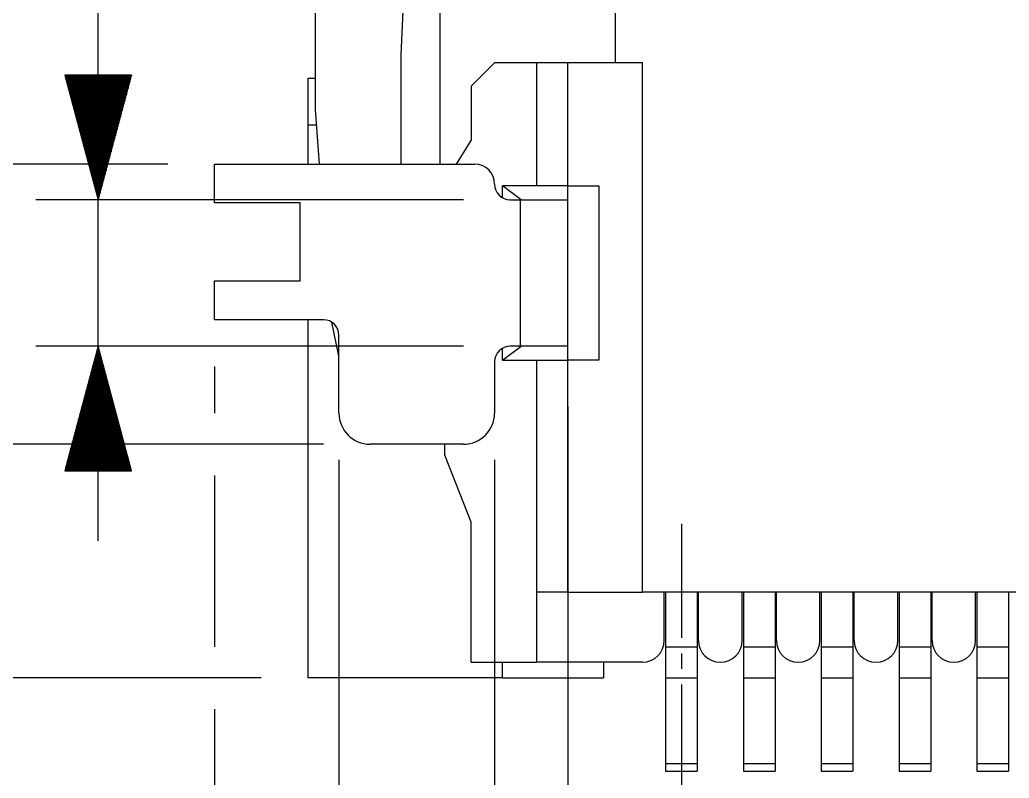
# Model space of a CAD drawing. Extents: x 0 to 420, y 0 to 297.
# Drawn here: x 20.18 to 51.96, y 45.12 to 69.48 of the extents above; entities that cross this region are included whole.
import ezdxf

# ---------------------------------------------------------------- set-up
doc = ezdxf.new("R2010")
doc.units = 0
doc.layers.add('541324033_sd', color=7, linetype='CONTINUOUS')

msp = doc.modelspace()

# ---------------------------------------------------------------- linework, layer by layer
at = {"layer": '541324033_sd', "color": 7}
for points in [[(22.698907, 52.746185), (22.698907, 82.692965)], [(29.680588, 66.596094), (29.680588, 73.095937)], [(32.430554, 68.34598), (32.644506, 73.095937)], [(39.305386, 72.346131), (39.305386, 68.09596)], [(33.680739, 64.846207), (33.680739, 72.113976)], [(32.430554, 64.846207), (32.430554, 68.34598)], [(35.430625, 68.09596), (34.680481, 67.3459)], [(36.780632, 68.09596), (35.430625, 68.09596)], [(36.780632, 68.09596), (36.780632, 64.1461)], [(37.780458, 68.09596), (36.780632, 68.09596)], [(40.180498, 68.09596), (37.780458, 68.09596)], [(37.780458, 64.1461), (37.780458, 68.09596)], [(40.180498, 51.096206), (40.180498, 68.09596)], [(21.632279, 67.696165), (21.632279, 67.677284)], [(21.632279, 67.696165), (21.632279, 67.677284)], [(21.659373, 67.696165), (21.659373, 67.575769)], [(21.68655, 67.696165), (21.68655, 67.474169)], [(21.713982, 67.696165), (21.713982, 67.372654)], [(21.741076, 67.696165), (21.741076, 67.271139)], [(21.768169, 67.696165), (21.768169, 67.169285)], [(21.795686, 67.696165), (21.795686, 67.06777)], [(21.822779, 67.696165), (21.822779, 66.966171)], [(21.849872, 67.696165), (21.849872, 66.864656)], [(21.877389, 67.696165), (21.877389, 66.76314)], [(21.904482, 67.696165), (21.904482, 66.661287)], [(21.931575, 67.696165), (21.931575, 66.559772)], [(21.959007, 67.696165), (21.959007, 66.458172)], [(21.986185, 67.696165), (21.986185, 66.356657)], [(22.013278, 67.696165), (22.013278, 66.255142)], [(22.04071, 67.696165), (22.04071, 66.153288)], [(22.067888, 67.696165), (22.067888, 66.051773)], [(22.094981, 67.696165), (22.094981, 65.950173)], [(22.122075, 67.696165), (22.122075, 65.848658)], [(22.149507, 67.696165), (22.149507, 65.747143)], [(22.176685, 67.696165), (22.176685, 65.645289)], [(22.203778, 67.696165), (22.203778, 65.543774)], [(22.23121, 67.696165), (22.23121, 65.442174)], [(22.258388, 67.696165), (22.258388, 65.340659)], [(22.285481, 67.696165), (22.285481, 65.239144)], [(22.312913, 67.696165), (22.312913, 65.13729)], [(22.340006, 67.696165), (22.340006, 65.035775)], [(22.367184, 67.696165), (22.367184, 64.934176)], [(22.394616, 67.696165), (22.394616, 64.832661)], [(22.421709, 67.696165), (22.421709, 64.731146)], [(22.448887, 67.696165), (22.448887, 64.629292)], [(22.476319, 67.696165), (22.476319, 64.527777)], [(22.503412, 67.696165), (22.503412, 64.426177)], [(22.530506, 67.696165), (22.530506, 64.324662)], [(22.558022, 67.696165), (22.558022, 64.223147)], [(22.585116, 67.696165), (22.585116, 64.121293)], [(22.612209, 67.696165), (22.612209, 64.019778)], [(22.639641, 67.696165), (22.639641, 63.918178)], [(22.666819, 67.696165), (22.666819, 63.816663)], [(22.693912, 67.696165), (22.693912, 63.715148)], [(22.704157, 67.696165), (22.704157, 63.715148)], [(22.73125, 67.696165), (22.73125, 63.816663)], [(22.758428, 67.696165), (22.758428, 63.918178)], [(22.78586, 67.696165), (22.78586, 64.019778)], [(22.812953, 67.696165), (22.812953, 64.121293)], [(22.840131, 67.696165), (22.840131, 64.223147)], [(22.867563, 67.696165), (22.867563, 64.324662)], [(22.894656, 67.696165), (22.894656, 64.426177)], [(22.921749, 67.696165), (22.921749, 64.527777)], [(22.949266, 67.696165), (22.949266, 64.629292)], [(22.976359, 67.696165), (22.976359, 64.731146)], [(23.003452, 67.696165), (23.003452, 64.832661)], [(23.030969, 67.696165), (23.030969, 64.934176)], [(23.058062, 67.696165), (23.058062, 65.035775)], [(23.085156, 67.696165), (23.085156, 65.13729)], [(23.112588, 67.696165), (23.112588, 65.239144)], [(23.139765, 67.696165), (23.139765, 65.340659)], [(23.166859, 67.696165), (23.166859, 65.442174)], [(23.193952, 67.696165), (23.193952, 65.543774)], [(23.221469, 67.696165), (23.221469, 65.645289)], [(23.248562, 67.696165), (23.248562, 65.747143)], [(23.275655, 67.696165), (23.275655, 65.848658)], [(23.303087, 67.696165), (23.303087, 65.950173)], [(23.330265, 67.696165), (23.330265, 66.051773)], [(23.357358, 67.696165), (23.357358, 66.153288)], [(23.38479, 67.696165), (23.38479, 66.255142)], [(23.411968, 67.696165), (23.411968, 66.356657)], [(23.439061, 67.696165), (23.439061, 66.458172)], [(23.466493, 67.696165), (23.466493, 66.559772)], [(23.493587, 67.696165), (23.493587, 66.661287)], [(23.520765, 67.696165), (23.520765, 66.76314)], [(23.548196, 67.696165), (23.548196, 66.864656)], [(23.57529, 67.696165), (23.57529, 66.966171)], [(23.602468, 67.696165), (23.602468, 67.06777)], [(23.629561, 67.696165), (23.629561, 67.169285)], [(23.656993, 67.696165), (23.656993, 67.271139)], [(23.684086, 67.696165), (23.684086, 67.372654)], [(23.711603, 67.696165), (23.711603, 67.474169)], [(23.738696, 67.696165), (23.738696, 67.575769)], [(23.765789, 67.696165), (23.765789, 67.677284)], [(23.765789, 67.696165), (23.765789, 67.677284)], [(29.680588, 67.59592), (29.430483, 67.59592)], [(29.430483, 67.59592), (29.430483, 66.096053)], [(34.680481, 67.3459), (34.680481, 65.596013)], [(29.810212, 64.845869), (29.680588, 66.596094)], [(29.717587, 66.096053), (29.430483, 66.096053)], [(29.430483, 66.096053), (29.430483, 64.845869)], [(34.2033, 64.845869), (34.680481, 65.596013)], [(24.93063, 64.845869), (14.430635, 64.845869)], [(29.930608, 59.845976), (26.430497, 59.845976), (26.430497, 61.096076), (29.180463, 61.096076), (29.180463, 63.596107), (26.430497, 63.596107), (26.430497, 64.845869), (34.780726, 64.845869)], [(35.680645, 63.763069), (35.680645, 64.1461)], [(36.280592, 63.695929), (35.680645, 64.1461)], [(36.780632, 64.1461), (35.680645, 64.1461)], [(37.780458, 64.1461), (36.780632, 64.1461)], [(37.780458, 64.1461), (38.780538, 64.1461)], [(37.780458, 58.546176), (37.780458, 64.1461)], [(38.780538, 64.1461), (38.780538, 58.546176)], [(34.430461, 63.695929), (20.699001, 63.695929)], [(35.930666, 63.695929), (36.265691, 63.695929)], [(36.265691, 63.695929), (37.780458, 63.695929)], [(36.265691, 58.996009), (36.265691, 63.695929)], [(29.430483, 59.845976), (29.430483, 48.346239)], [(30.430648, 58.679441), (30.197138, 59.769268)], [(30.430648, 56.845905), (30.430648, 59.34619)], [(34.430461, 58.996009), (20.699001, 58.996009)], [(22.666819, 54.996197), (22.666819, 58.875613)], [(22.693912, 54.996197), (22.693912, 58.977129)], [(22.704157, 54.996197), (22.704157, 58.977129)], [(22.73125, 54.996197), (22.73125, 58.875613)], [(35.680645, 58.546176), (36.280592, 58.996009)], [(35.680645, 58.546176), (35.680645, 58.929207)], [(36.265691, 58.996009), (35.930666, 58.996009)], [(37.780458, 58.996009), (36.265691, 58.996009)], [(22.585116, 54.996197), (22.585116, 58.570645)], [(22.612209, 54.996197), (22.612209, 58.67216)], [(22.639641, 54.996197), (22.639641, 58.774098)], [(22.758428, 54.996197), (22.758428, 58.774098)], [(22.78586, 54.996197), (22.78586, 58.67216)], [(22.812953, 54.996197), (22.812953, 58.570645)], [(35.430625, 58.495884), (35.430625, 56.845905)], [(35.680645, 58.546176), (36.780632, 58.546176)], [(36.780632, 58.546176), (36.780632, 51.096206)], [(36.780632, 58.546176), (37.780458, 58.546176)], [(37.780458, 51.096206), (37.780458, 58.546176)], [(38.780538, 58.546176), (37.780458, 58.546176)], [(22.476319, 54.996197), (22.476319, 58.164161)], [(22.503412, 54.996197), (22.503412, 58.2661)], [(22.530506, 54.996197), (22.530506, 58.367615)], [(22.558022, 54.996197), (22.558022, 58.46913)], [(22.840131, 54.996197), (22.840131, 58.46913)], [(22.867563, 54.996197), (22.867563, 58.367615)], [(22.894656, 54.996197), (22.894656, 58.2661)], [(22.921749, 54.996197), (22.921749, 58.164161)], [(26.430497, 58.346109), (26.430497, 56.845905)], [(22.394616, 54.996197), (22.394616, 57.859616)], [(22.421709, 54.996197), (22.421709, 57.961131)], [(22.448887, 54.996197), (22.448887, 58.062646)], [(22.949266, 54.996197), (22.949266, 58.062646)], [(22.976359, 54.996197), (22.976359, 57.961131)], [(23.003452, 54.996197), (23.003452, 57.859616)], [(22.312913, 54.996197), (22.312913, 57.554647)], [(22.340006, 54.996197), (22.340006, 57.656163)], [(22.367184, 54.996197), (22.367184, 57.758101)], [(23.030969, 54.996197), (23.030969, 57.758101)], [(23.058062, 54.996197), (23.058062, 57.656163)], [(23.085156, 54.996197), (23.085156, 57.554647)], [(22.23121, 54.996197), (22.23121, 57.250102)], [(22.258388, 54.996197), (22.258388, 57.351617)], [(22.285481, 54.996197), (22.285481, 57.453132)], [(23.112588, 54.996197), (23.112588, 57.453132)], [(23.139765, 54.996197), (23.139765, 57.351617)], [(23.166859, 54.996197), (23.166859, 57.250102)], [(22.149507, 54.996197), (22.149507, 56.945134)], [(22.176685, 54.996197), (22.176685, 57.046649)], [(22.203778, 54.996197), (22.203778, 57.148164)], [(23.193952, 54.996197), (23.193952, 57.148164)], [(23.221469, 54.996197), (23.221469, 57.046649)], [(23.248562, 54.996197), (23.248562, 56.945134)], [(37.780458, 57.045971), (37.780458, 36.346039)], [(22.067888, 54.996197), (22.067888, 56.640165)], [(22.094981, 54.996197), (22.094981, 56.742103)], [(22.122075, 54.996197), (22.122075, 56.843619)], [(23.275655, 54.996197), (23.275655, 56.843619)], [(23.303087, 54.996197), (23.303087, 56.742103)], [(23.330265, 54.996197), (23.330265, 56.640165)], [(21.986185, 54.996197), (21.986185, 56.33562)], [(22.013278, 54.996197), (22.013278, 56.437135)], [(22.04071, 54.996197), (22.04071, 56.53865)], [(23.357358, 54.996197), (23.357358, 56.53865)], [(23.38479, 54.996197), (23.38479, 56.437135)], [(23.411968, 54.996197), (23.411968, 56.33562)], [(21.904482, 54.996197), (21.904482, 56.030651)], [(21.931575, 54.996197), (21.931575, 56.132166)], [(21.959007, 54.996197), (21.959007, 56.234105)], [(23.439061, 54.996197), (23.439061, 56.234105)], [(23.466493, 54.996197), (23.466493, 56.132166)], [(23.493587, 54.996197), (23.493587, 56.030651)], [(29.930608, 55.846163), (14.430635, 55.846163)], [(29.930608, 55.846163), (14.430635, 55.846163)], [(21.795686, 54.996197), (21.795686, 55.624168)], [(21.822779, 54.996197), (21.822779, 55.726106)], [(21.849872, 54.996197), (21.849872, 55.827621)], [(21.877389, 54.996197), (21.877389, 55.929136)], [(23.520765, 54.996197), (23.520765, 55.929136)], [(23.548196, 54.996197), (23.548196, 55.827621)], [(23.57529, 54.996197), (23.57529, 55.726106)], [(23.602468, 54.996197), (23.602468, 55.624168)], [(34.430461, 55.846163), (31.430474, 55.846163)], [(34.680481, 48.845941), (34.680481, 53.346132), (33.830514, 55.496237), (33.830514, 55.846163)], [(21.713982, 54.996197), (21.713982, 55.319622)], [(21.741076, 54.996197), (21.741076, 55.421137)], [(21.768169, 54.996197), (21.768169, 55.522653)], [(23.629561, 54.996197), (23.629561, 55.522653)], [(23.656993, 54.996197), (23.656993, 55.421137)], [(23.684086, 54.996197), (23.684086, 55.319622)], [(30.430648, 55.346038), (30.430648, 33.346053)], [(35.430625, 55.346038), (35.430625, 33.346053)], [(35.430625, 55.346038), (35.430625, 33.346053)], [(21.632279, 54.996197), (21.632279, 55.014654)], [(21.632279, 54.996197), (21.632279, 55.014654)], [(21.659373, 54.996197), (21.659373, 55.116169)], [(21.68655, 54.996197), (21.68655, 55.218107)], [(23.711603, 54.996197), (23.711603, 55.218107)], [(23.738696, 54.996197), (23.738696, 55.116169)], [(23.765789, 54.996197), (23.765789, 55.014654)], [(23.765789, 54.996197), (23.765789, 55.014654)], [(26.430497, 54.845998), (26.430497, 49.345981)], [(41.430683, 53.296179), (41.430683, 49.633762)], [(36.780632, 51.096206), (36.780632, 48.845941)], [(37.780458, 51.096206), (36.780632, 51.096206)], [(37.780458, 51.096206), (40.180498, 51.096206)], [(115.180245, 51.096206), (40.180498, 51.096206)], [(40.88069, 49.546047), (40.88069, 51.096206)], [(40.923023, 51.096206), (40.923023, 49.345981)], [(41.938004, 51.096206), (41.938004, 49.345981)], [(41.980676, 49.546047), (41.980676, 51.096206)], [(43.380636, 49.546047), (43.380636, 51.096206)], [(43.422969, 51.096206), (43.422969, 49.345981)], [(44.437951, 51.096206), (44.437951, 49.345981)], [(44.480623, 49.546047), (44.480623, 51.096206)], [(45.880583, 49.546047), (45.880583, 51.096206)], [(45.922916, 51.096206), (45.922916, 49.345981)], [(46.937982, 51.096206), (46.937982, 49.345981)], [(46.980654, 49.546047), (46.980654, 51.096206)], [(48.380614, 49.546047), (48.380614, 51.096206)], [(48.422947, 51.096206), (48.422947, 49.345981)], [(49.437928, 51.096206), (49.437928, 49.345981)], [(49.4806, 49.546047), (49.4806, 51.096206)], [(50.88056, 49.546047), (50.88056, 51.096206)], [(50.922893, 51.096206), (50.922893, 49.345981)], [(51.937875, 51.096206), (51.937875, 49.345981)], [(40.923023, 49.345981), (40.923023, 48.346239)], [(40.923023, 49.345981), (41.938004, 49.345981), (41.938004, 48.346239)], [(43.422969, 49.345981), (43.422969, 48.346239)], [(43.422969, 49.345981), (44.437951, 49.345981), (44.437951, 48.346239)], [(45.922916, 49.345981), (45.922916, 48.346239)], [(45.922916, 49.345981), (46.937982, 49.345981), (46.937982, 48.346239)], [(48.422947, 49.345981), (48.422947, 48.346239)], [(48.422947, 49.345981), (49.437928, 49.345981), (49.437928, 48.346239)], [(50.922893, 49.345981), (50.922893, 48.346239)], [(50.922893, 49.345981), (51.937875, 49.345981), (51.937875, 48.346239)], [(41.430683, 49.133637), (41.430683, 48.633597)], [(34.680481, 48.845941), (36.780632, 48.845941)], [(35.680645, 48.346239), (35.680645, 48.845941)], [(40.180498, 48.845941), (36.780632, 48.845941)], [(38.930737, 48.845941), (38.930737, 48.346239)], [(27.930702, 48.346239), (14.430635, 48.346239)], [(35.680645, 48.346239), (29.430483, 48.346239)], [(35.680645, 48.346239), (38.930737, 48.346239)], [(40.923023, 48.346239), (41.938004, 48.346239)], [(40.923023, 48.346239), (40.923023, 45.596188)], [(41.938004, 48.346239), (41.938004, 45.596188)], [(43.422969, 48.346239), (44.437951, 48.346239)], [(43.422969, 48.346239), (43.422969, 45.596188)], [(44.437951, 48.346239), (44.437951, 45.596188)], [(45.922916, 48.346239), (46.937982, 48.346239)], [(45.922916, 48.346239), (45.922916, 45.596188)], [(46.937982, 48.346239), (46.937982, 45.596188)], [(48.422947, 48.346239), (48.422947, 45.596188)], [(48.422947, 48.346239), (49.437928, 48.346239)], [(49.437928, 48.346239), (49.437928, 45.596188)], [(50.922893, 48.346239), (51.937875, 48.346239)], [(50.922893, 48.346239), (50.922893, 45.596188)], [(51.937875, 48.346239), (51.937875, 45.596188)], [(41.430683, 48.133557), (41.430683, 44.471055)], [(26.430497, 47.346074), (26.430497, 36.346039)], [(40.923023, 45.596188), (41.938004, 45.596188)], [(40.923023, 45.596188), (40.923023, 45.346168)], [(41.938004, 45.596188), (41.938004, 45.346168)], [(43.422969, 45.596188), (44.437951, 45.596188)], [(43.422969, 45.596188), (43.422969, 45.346168)], [(44.437951, 45.596188), (44.437951, 45.346168)], [(45.922916, 45.596188), (46.937982, 45.596188)], [(45.922916, 45.596188), (45.922916, 45.346168)], [(46.937982, 45.596188), (46.937982, 45.346168)], [(48.422947, 45.596188), (49.437928, 45.596188)], [(48.422947, 45.596188), (48.422947, 45.346168)], [(49.437928, 45.596188), (49.437928, 45.346168)], [(50.922893, 45.596188), (51.937875, 45.596188)], [(50.922893, 45.596188), (50.922893, 45.346168)], [(51.937875, 45.596188), (51.937875, 45.346168)], [(40.923023, 45.346168), (41.938004, 45.346168)], [(43.422969, 45.346168), (44.437951, 45.346168)], [(45.922916, 45.346168), (46.937982, 45.346168)], [(48.422947, 45.346168), (49.437928, 45.346168)], [(50.922893, 45.346168), (51.937875, 45.346168)]]:
    msp.add_lwpolyline(points, dxfattribs=at)
for points in [[(22.698907, 63.695929), (23.770785, 67.696165), (21.627284, 67.696165)], [(22.698907, 58.996009), (21.627284, 54.996197), (23.770785, 54.996197)]]:
    msp.add_lwpolyline(points, close=True, dxfattribs=at)
for points in [[(35.430625, 64.196054), (35.430625, 64.555209), (35.139542, 64.845869), (34.780726, 64.845869)], [(35.430625, 64.196054), (35.430625, 63.919872), (35.654484, 63.695929), (35.930666, 63.695929)], [(30.430648, 59.34619), (30.430648, 59.622033), (30.206705, 59.845976), (29.930608, 59.845976)], [(35.930666, 58.996009), (35.654484, 58.996009), (35.430625, 58.772066), (35.430625, 58.495884)], [(30.430648, 56.845905), (30.430648, 56.293964), (30.87811, 55.846163), (31.430474, 55.846163)], [(34.430461, 55.846163), (34.982825, 55.846163), (35.430625, 56.293964), (35.430625, 56.845905)], [(40.180498, 48.845941), (40.56717, 48.845941), (40.88069, 49.15946), (40.88069, 49.546047)], [(41.980676, 49.546047), (41.980676, 49.15946), (42.293858, 48.845941), (42.680529, 48.845941)], [(42.680529, 48.845941), (43.067116, 48.845941), (43.380636, 49.15946), (43.380636, 49.546047)], [(44.480623, 49.546047), (44.480623, 49.15946), (44.793889, 48.845941), (45.180476, 48.845941)], [(45.180476, 48.845941), (45.567063, 48.845941), (45.880583, 49.15946), (45.880583, 49.546047)], [(46.980654, 49.546047), (46.980654, 49.15946), (47.293835, 48.845941), (47.680422, 48.845941)], [(47.680422, 48.845941), (48.067094, 48.845941), (48.380614, 49.15946), (48.380614, 49.546047)], [(49.4806, 49.546047), (49.4806, 49.15946), (49.793782, 48.845941), (50.180453, 48.845941)], [(50.180453, 48.845941), (50.56704, 48.845941), (50.88056, 49.15946), (50.88056, 49.546047)]]:
    msp.add_open_spline(points, degree=3, dxfattribs=at)

doc.saveas('drawing.dxf')
